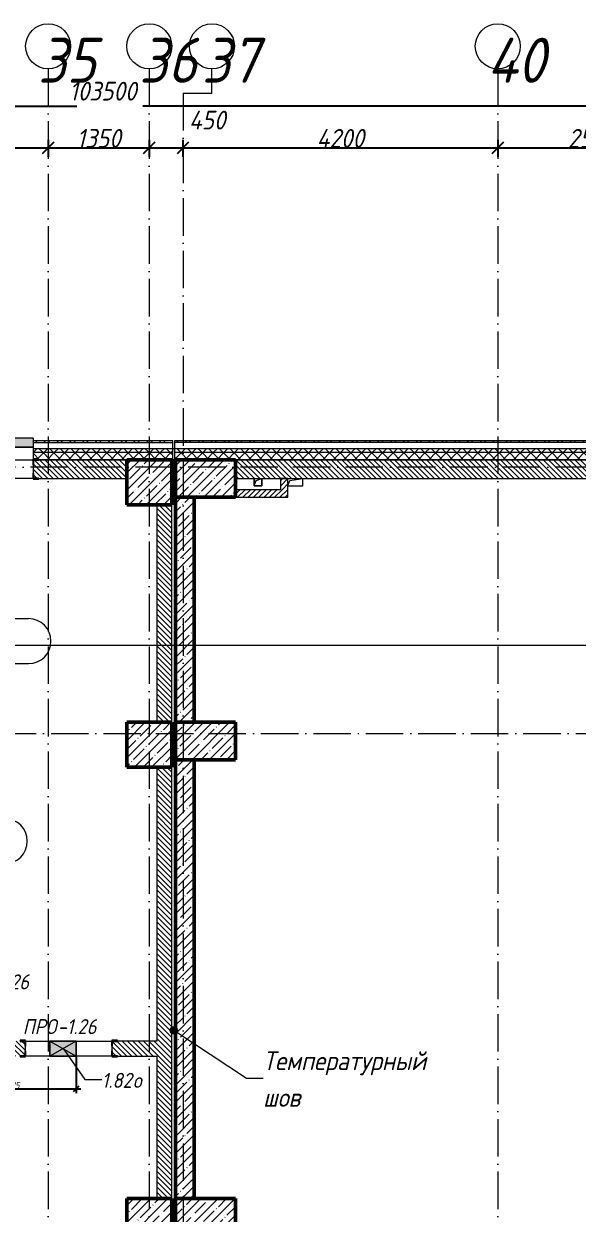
# Model space of a CAD drawing. Header units: millimetres. Extents: x -12989 to 629078, y -109036 to 555275.
# Drawn here: x 561188 to 568573, y 341527 to 357384 of the extents above; entities that cross this region are included whole.
import ezdxf

# ---------------------------------------------------------------- set-up
doc = ezdxf.new("R2010")
doc.units = ezdxf.units.MM
doc.linetypes.add('50_200_ШТРИХ_1Т_ш5_п1_п1_', pattern=[700, 500, -100, 0, -100])
for name, color, linetype, lineweight in [('A-____-____-DIMS', 7, 'Continuous', 9), ('A-DETL-GENF-OTLN', 7, 'Continuous', 9), ('A-FLOR-____-OTLN', 7, 'Continuous', 9), ('A-GENM-____-IDEN', 7, 'Continuous', 9), ('A-GENM-____-MCUT', 7, 'Continuous', 25), ('A-GENM-____-OTLN', 7, 'Continuous', 9), ('A-GENM-____-OTLN-1', 7, 'Continuous', 25), ('A-GLAZ-____-IDEN', 7, 'Continuous', 9), ('A-GLAZ-____-OTLN', 7, 'Continuous', 9), ('A-WALL-____-MCUT', 7, 'Continuous', 13), ('A-WALL-____-MCUT-1', 7, 'Continuous', 9), ('A-WALL-____-MCUT-2', 7, 'Continuous', 50), ('A-WALL-____-OTLN', 7, 'Continuous', 9), ('A-WALL-____-PATT-1', 7, 'Continuous', 9), ('A-WALL-FNSH-MCUT-1', 7, 'Continuous', 9), ('G-____-____-TEXT', 7, 'Continuous', 9), ('I-WALL-____-OTLN', 7, 'Continuous', 9), ('S-COLS-____-MCUT', 7, 'Continuous', 50), ('S-COLS-____-OTLN', 7, 'Continuous', 9), ('S-GRID-____-IDEN', 7, 'Continuous', 9), ('S-GRID-____-OTLN', 7, 'Continuous', 9), ('S-GRID-____-OTLN-1', 7, '50_200_ШТРИХ_1Т_ш5_п1_п1_', 9)]:
    doc.layers.add(name, color=color, linetype=linetype, lineweight=lineweight)
for name, color, linetype, lineweight, true_color in [('A-AREA-IDEN-1', 7, 'Continuous', 9, 0xaaaaaa), ('A-GLAZ-____-OTLN-1', 7, 'Continuous', 9, 0xc0c0c0), ('G-____-____-SYMB-1', 9, 'Continuous', 9, 0x808080)]:
    doc.layers.add(name, color=color, linetype=linetype, lineweight=lineweight, true_color=true_color)
doc.styles.add('ISOCPEUR_I_11', font='isocpeui.ttf', dxfattribs={"width": 0.9, "height": 200})
doc.styles.add('ISOCPEUR_I_7', font='isocpeui.ttf', dxfattribs={"width": 0.9, "height": 90})
doc.styles.add('ISOCPEUR_I_9', font='isocpeui.ttf', dxfattribs={"width": 0.9, "height": 250})
doc.dimstyles.new('ISO-1_8_0_9К_СРЕДНИЙ_Кладочные_2', dxfattribs={"dimscale": 304.8, "dimtxt": 89.638306, "dimasz": 0.246063, "dimexe": 0.19685, "dimexo": 0, "dimgap": 0, "dimtad": 1, "dimdec": 3, "dimrnd": 0.001, "dimdsep": 46, "dimtxsty": 'ISOCPEUR_I_7', "dimblk1": 'OBLIQUE', "dimblk2": 'OBLIQUE', "dimsah": 1, "dimcen": 0.09, "dimdle": 0.19685, "dimazin": 0, "dimtfac": 1, "dimtdec": 4, "dimtix": 1, "dimtmove": 1, "dimatfit": 3, "dimfxl": 1, "dimtvp": 1, "dimtolj": 1, "dimtzin": 0, "dimarcsym": 2})
doc.dimstyles.new('ISO-2_5_0_9К_БОЛЬШОЙ_ОСИ', dxfattribs={"dimscale": 304.8, "dimtxt": 248.995294, "dimasz": 0.492126, "dimexe": 0.393701, "dimexo": 0, "dimgap": 0, "dimtad": 1, "dimdec": 0, "dimzin": 0, "dimdsep": 46, "dimtxsty": 'ISOCPEUR_I_9', "dimblk1": 'OBLIQUE', "dimblk2": 'OBLIQUE', "dimsah": 1, "dimcen": 0.09, "dimdle": 0.393701, "dimazin": 0, "dimtfac": 1, "dimtdec": 4, "dimtix": 1, "dimtmove": 0, "dimatfit": 3, "dimfxl": 1, "dimtvp": 1, "dimtolj": 1, "dimtzin": 0, "dimarcsym": 2})
doc.dimstyles.new('ISO-2_5_0_9К_БОЛЬШОЙ_ОСИ_1', dxfattribs={"dimscale": 304.8, "dimtxt": 248.995294, "dimasz": 0.492126, "dimexe": 0.393701, "dimexo": 0, "dimgap": 0, "dimtad": 1, "dimdec": 0, "dimzin": 0, "dimdsep": 46, "dimtxsty": 'ISOCPEUR_I_9', "dimblk1": 'OBLIQUE', "dimblk2": 'OBLIQUE', "dimsah": 1, "dimcen": 0.09, "dimdle": 0.393701, "dimazin": 0, "dimtfac": 1, "dimtdec": 4, "dimtix": 1, "dimtmove": 1, "dimatfit": 3, "dimfxl": 1, "dimtvp": 1, "dimtolj": 1, "dimtzin": 0, "dimarcsym": 2})
doc.dimstyles.new('ISO-2_5_0_9К_БОЛЬШОЙ_ОСИ_2', dxfattribs={"dimscale": 304.8, "dimtxt": 248.995294, "dimasz": 0.492126, "dimexe": 0.393701, "dimexo": 0, "dimgap": 0, "dimtad": 1, "dimdec": 0, "dimzin": 0, "dimdsep": 46, "dimtxsty": 'ISOCPEUR_I_9', "dimblk1": 'OBLIQUE', "dimblk2": 'OBLIQUE', "dimsah": 1, "dimcen": 0.09, "dimdle": 0.393701, "dimazin": 0, "dimtfac": 1, "dimtdec": 4, "dimtix": 1, "dimtmove": 2, "dimatfit": 3, "dimfxl": 1, "dimtvp": 1, "dimtolj": 1, "dimtzin": 0, "dimarcsym": 2})
pattern_1 = [(135, (513013.31, 265891.49), (-35.35534, -35.35534), [])]
pattern_2 = [(45, (513013.31, 265891.49), (-35.35534, 35.35534), [])]
pattern_3 = [(45, (513013.31, 265891.49), (-114.04925, 114.04925), []), (45, (513127.36, 265891.49), (-114.04925, 114.04925), [201.612, -40.322, 3.353, -36.97])]
pattern_4 = [(45, (513013.31, 265891.49), (-85.53659, 85.53659), []), (45, (513070.34, 265891.49), (-85.53659, 85.53659), [])]
pattern_5 = [(45, (513013.31, 265891.49), (-70.71068, 70.71068), []), (135, (513013.31, 265891.49), (-70.71068, -70.71068), [])]

# ---------------------------------------------------------------- blocks, each defined once
blk = doc.blocks.new('BSC_Колонна _Прямоугольная - 500х800-V15-АР1_План отверстий 1 этажа в осях 1-64_Ю-ЯЯ')
at = {"layer": 'S-COLS-____-OTLN'}
h = blk.add_hatch(dxfattribs=at)
h.set_pattern_fill('FP_19', color=256, style=0, pattern_type=2)
h.set_pattern_definition([(315, (-85431.04, 50600), (114.04925, 114.04925), []), (315, (-85431.04, 50485.95), (114.04925, 114.04925), [201.613, -40.323, 3.353, -36.97])])
h.paths.add_polyline_path([(-250, 400), (-250, -400), (250, -400), (250, 400)], flags=0)
at = {"layer": 'S-COLS-____-MCUT'}
for p, q in [((250, 400), (-250, 400)), ((-250, 400), (-250, -400)), ((250, -400), (250, 400)), ((-250, -400), (250, -400))]:
    blk.add_line(p, q, dxfattribs=at)
blk = doc.blocks.new('BSC_Колонна _Прямоугольная - 600х600-V92-АР1_План отверстий 1 этажа в осях 1-64_Ю-ЯЯ')
at = {"layer": 'S-COLS-____-OTLN'}
h = blk.add_hatch(dxfattribs=at)
h.set_pattern_fill('FP_102', color=256, style=0, pattern_type=2)
h.set_pattern_definition([(45, (-49850, -85381.04), (-114.04925, 114.04925), []), (45, (-49735.95, -85381.04), (-114.04925, 114.04925), [201.613, -40.323, 3.353, -36.97])])
h.paths.add_polyline_path([(-300, -300), (300, -300), (300, 300), (-300, 300)], flags=0)
at = {"layer": 'S-COLS-____-MCUT'}
for p, q in [((300, 300), (-300, 300)), ((-300, 300), (-300, -300)), ((300, -300), (300, 300)), ((-300, -300), (300, -300))]:
    blk.add_line(p, q, dxfattribs=at)
blk = doc.blocks.new('BSC_Колонна _Прямоугольная - 500х800-V93-АР1_План отверстий 1 этажа в осях 1-64_Ю-ЯЯ')
at = {"layer": 'S-COLS-____-OTLN'}
h = blk.add_hatch(dxfattribs=at)
h.set_pattern_fill('FP_103', color=256, style=0, pattern_type=2)
h.set_pattern_definition([(315, (-81931.04, 50600), (114.04925, 114.04925), []), (315, (-81931.04, 50485.95), (114.04925, 114.04925), [201.613, -40.323, 3.353, -36.97])])
h.paths.add_polyline_path([(-250, -400), (250, -400), (250, 400), (-250, 400)], flags=0)
at = {"layer": 'S-COLS-____-MCUT'}
for p, q in [((250, 400), (-250, 400)), ((-250, 400), (-250, -400)), ((250, -400), (250, 400)), ((-250, -400), (250, -400))]:
    blk.add_line(p, q, dxfattribs=at)
blk = doc.blocks.new('BSC_Колонна _Прямоугольная - 500х800-V94-АР1_План отверстий 1 этажа в осях 1-64_Ю-ЯЯ')
at = {"layer": 'S-COLS-____-OTLN'}
h = blk.add_hatch(dxfattribs=at)
h.set_pattern_fill('FP_104', color=256, style=0, pattern_type=2)
h.set_pattern_definition([(315, (-75581.04, 50600), (114.04925, 114.04925), []), (315, (-75581.04, 50485.95), (114.04925, 114.04925), [201.613, -40.323, 3.353, -36.97])])
h.paths.add_polyline_path([(-250, -400), (250, -400), (250, 400), (-250, 400)], flags=0)
at = {"layer": 'S-COLS-____-MCUT'}
for p, q in [((250, 400), (-250, 400)), ((-250, 400), (-250, -400)), ((250, -400), (250, 400)), ((-250, -400), (250, -400))]:
    blk.add_line(p, q, dxfattribs=at)
blk = doc.blocks.new('BSC_Колонна _Прямоугольная - 600х600-V104-АР1_План отверстий 1 этажа в осях 1-64_Ю-ЯЯ')
at = {"layer": 'S-COLS-____-OTLN'}
h = blk.add_hatch(dxfattribs=at)
h.set_pattern_fill('FP_115', color=256, style=0, pattern_type=2)
h.set_pattern_definition([(45, (-49850, -81881.04), (-114.04925, 114.04925), []), (45, (-49735.95, -81881.04), (-114.04925, 114.04925), [201.613, -40.323, 3.353, -36.97])])
h.paths.add_polyline_path([(-300, -300), (300, -300), (300, 300), (-300, 300)], flags=0)
at = {"layer": 'S-COLS-____-MCUT'}
for p, q in [((300, 300), (-300, 300)), ((-300, 300), (-300, -300)), ((300, -300), (300, 300)), ((-300, -300), (300, -300))]:
    blk.add_line(p, q, dxfattribs=at)
blk = doc.blocks.new('BSC_Колонна _Прямоугольная - 600х600-V105-АР1_План отверстий 1 этажа в осях 1-64_Ю-ЯЯ')
at = {"layer": 'S-COLS-____-OTLN'}
h = blk.add_hatch(dxfattribs=at)
h.set_pattern_fill('FP_116', color=256, style=0, pattern_type=2)
h.set_pattern_definition([(45, (-49850, -75531.04), (-114.04925, 114.04925), []), (45, (-49735.95, -75531.04), (-114.04925, 114.04925), [201.613, -40.323, 3.353, -36.97])])
h.paths.add_polyline_path([(-300, -300), (300, -300), (300, 300), (-300, 300)], flags=0)
at = {"layer": 'S-COLS-____-MCUT'}
for p, q in [((300, 300), (-300, 300)), ((-300, 300), (-300, -300)), ((300, -300), (300, 300)), ((-300, -300), (300, -300))]:
    blk.add_line(p, q, dxfattribs=at)
blk = doc.blocks.new('Фахверк_СКБ_Уголок - 250_3520-27500975-АР1_План отверстий 1 этажа в осях 1-64_Ю-ЯЯ')
at = {"layer": 'A-GENM-____-MCUT'}
for p, q in [((200, 181), (125, 181)), ((125, 181), (125, 106)), ((131, 106), (131, 175)), ((131, 175), (200, 175)), ((200, 175), (200, 181)), ((125, 106), (131, 106)), ((131, -6), (125, -6)), ((125, -6), (125, -81)), ((125, -81), (200, -81)), ((131, -75), (131, -6)), ((200, -75), (131, -75)), ((200, -81), (200, -75))]:
    blk.add_line(p, q, dxfattribs=at)
blk = doc.blocks.new('154_Стойка_СКБ_Уголок - СМ-2230_200-28216496-АР1_План отверстий 1 этажа в осях 1-64_Ю-ЯЯ')
at = {"layer": 'A-GENM-____-MCUT'}
for p, q in [((125, 156), (125, 81)), ((200, 156), (125, 156)), ((125, 81), (131, 81)), ((131, 19), (125, 19)), ((125, 19), (125, -56)), ((131, 81), (131, 150)), ((131, 150), (200, 150)), ((131, -50), (131, 19)), ((200, 150), (200, 156)), ((125, -56), (200, -56)), ((200, -50), (131, -50)), ((200, -56), (200, -50))]:
    blk.add_line(p, q, dxfattribs=at)
blk = doc.blocks.new('AR_Отверстие прямоугольное _в плите_ - AR_Отверстие прямоугольное _в плите_-30459868-АР1_План отверстий 1 этажа в осях 1-64_Ю-ЯЯ')
at = {"layer": 'A-GENM-____-OTLN'}
for p, q in [((-50, 50), (-50, -50)), ((-50, -50), (-25, 25)), ((-25, 25), (50, 50)), ((50, -50), (50, 50)), ((-50, -50), (50, -50))]:
    blk.add_line(p, q, dxfattribs=at)
blk = doc.blocks.new('AR_Отверстие прямоугольное _в плите_ - AR_Отверстие прямоугольное _в плите_-V203-АР1_План отверстий 1 этажа в осях 1-64_Ю-ЯЯ')
at = {"layer": 'A-GENM-____-OTLN'}
for p, q in [((-100, -50), (-75, 25)), ((-75, 25), (100, 50)), ((100, -50), (100, 50)), ((-100, -50), (100, -50))]:
    blk.add_line(p, q, dxfattribs=at)
blk = doc.blocks.new('Отлив_СКБ - Отлив витража_120_НВФ-31885689-АР1_План отверстий 1 этажа в осях 1-64_Ю-ЯЯ')
at = {"layer": 'A-GLAZ-____-OTLN-1'}
for points in [[(1800, 2), (1800, 120), (0, 120), (0, 2), (750, 2)], [(1800, 0), (1800, 2), (0, 2), (0, 0), (750, 0)]]:
    blk.add_hatch(color=256, dxfattribs=at).paths.add_polyline_path(points, flags=0)
at = {"layer": 'A-GLAZ-____-OTLN'}
for p, q in [((0, 83), (0, 120)), ((1800, 120), (0, 120)), ((0, 2), (1800, 2)), ((1800, 120), (1800, 83)), ((1800, 0), (0, 0))]:
    blk.add_line(p, q, dxfattribs=at)
blk = doc.blocks.new('AR_Отверстие прямоугольное _в стене_ - AR_Отверстие прямоугольное _в стене__ОВ-36706253-АР1_План отверстий 1 этажа в осях 1-64_Ю-ЯЯ')
at = {"layer": 'A-GLAZ-____-OTLN'}
blk.add_hatch(color=256, dxfattribs=at).paths.add_polyline_path([(175, -100), (175, 100), (-175, 100), (-175, -100)], flags=0)
at = {"layer": 'A-DETL-GENF-OTLN'}
for p, q in [((-175, -100), (-175, 100)), ((-175, 100), (175, 100)), ((175, 100), (-175, -100)), ((-175, 100), (175, -100)), ((175, 100), (-175, 100)), ((-175, 100), (-175, -100)), ((175, 100), (175, -100)), ((175, -100), (175, 100)), ((175, -100), (-175, -100)), ((-175, -100), (175, -100))]:
    blk.add_line(p, q, dxfattribs=at)
blk = doc.blocks.new('Ось сетки - Круг_Ø6_00__ISO-2_5_0_9K_-25732049-АР1_План отверстий 1 этажа в осях 1-64_Ю-ЯЯ')
at = {"layer": 'S-GRID-____-IDEN'}
blk.add_circle((0, 0), 3, dxfattribs=at)
blk = doc.blocks.new('_Oblique')
at = {"color": 0, "linetype": 'ByBlock', "lineweight": -2}
blk.add_line((-0.5, -0.5), (0.5, 0.5), dxfattribs=at)
blk = doc.blocks.new('*D5519')
at = {"layer": 'A-____-____-DIMS', "color": 0, "lineweight": -2, "transparency": 16777216}
for p, q in [((559093, 355732), (561633, 355732)), ((559213, 355838), (559213, 355612)), ((561513, 355838), (561513, 355612))]:
    blk.add_line(p, q, dxfattribs=at)
at = {"layer": 'Defpoints', "color": 0, "transparency": 16777216}
for p in [(559213, 355838), (561513, 355838), (561513, 355732)]:
    blk.add_point(p, dxfattribs=at)
at = {"layer": 'A-____-____-DIMS', "color": 0, "lineweight": -2, "transparency": 16777216, "xscale": 150, "yscale": 150, "zscale": 150, "rotation": 180}
blk.add_blockref('_Oblique', (559213, 355732), dxfattribs=at)
at = {"layer": 'A-____-____-DIMS', "color": 0, "lineweight": -2, "transparency": 16777216, "xscale": 150, "yscale": 150, "zscale": 150}
blk.add_blockref('_Oblique', (561513, 355732), dxfattribs=at)
at = {"layer": 'A-____-____-DIMS', "color": 0, "transparency": 16777216, "insert": (560363, 355857), "char_height": 250, "width": 758.48, "attachment_point": 5, "style": 'ISOCPEUR_I_9'}
blk.add_mtext('\\A1;2300', dxfattribs=at)
blk = doc.blocks.new('*D5520')
at = {"layer": 'A-____-____-DIMS', "color": 0, "lineweight": -2, "transparency": 16777216}
for p, q in [((561393, 355732), (562983, 355732)), ((561513, 355838), (561513, 355612)), ((562863, 355838), (562863, 355612))]:
    blk.add_line(p, q, dxfattribs=at)
at = {"layer": 'Defpoints', "color": 0, "transparency": 16777216}
for p in [(561513, 355838), (562863, 355838), (562863, 355732)]:
    blk.add_point(p, dxfattribs=at)
at = {"layer": 'A-____-____-DIMS', "color": 0, "lineweight": -2, "transparency": 16777216, "xscale": 150, "yscale": 150, "zscale": 150, "rotation": 180}
blk.add_blockref('_Oblique', (561513, 355732), dxfattribs=at)
at = {"layer": 'A-____-____-DIMS', "color": 0, "lineweight": -2, "transparency": 16777216, "xscale": 150, "yscale": 150, "zscale": 150}
blk.add_blockref('_Oblique', (562863, 355732), dxfattribs=at)
at = {"layer": 'A-____-____-DIMS', "color": 0, "transparency": 16777216, "insert": (562188, 355857), "char_height": 250, "width": 701.02, "attachment_point": 5, "style": 'ISOCPEUR_I_9'}
blk.add_mtext('\\A1;1350', dxfattribs=at)
blk = doc.blocks.new('*D5521')
at = {"layer": 'A-____-____-DIMS', "color": 0, "lineweight": -2, "transparency": 16777216}
for p, q in [((562743, 355732), (563433, 355732)), ((562863, 355838), (562863, 355612)), ((563313, 355838), (563313, 355612))]:
    blk.add_line(p, q, dxfattribs=at)
at = {"layer": 'Defpoints', "color": 0, "transparency": 16777216}
for p in [(562863, 355838), (563313, 355838), (563313, 355732)]:
    blk.add_point(p, dxfattribs=at)
at = {"layer": 'A-____-____-DIMS', "color": 0, "lineweight": -2, "transparency": 16777216, "xscale": 150, "yscale": 150, "zscale": 150, "rotation": 180}
blk.add_blockref('_Oblique', (562863, 355732), dxfattribs=at)
at = {"layer": 'A-____-____-DIMS', "color": 0, "lineweight": -2, "transparency": 16777216, "xscale": 150, "yscale": 150, "zscale": 150}
blk.add_blockref('_Oblique', (563313, 355732), dxfattribs=at)
at = {"layer": 'A-____-____-DIMS', "color": 0, "transparency": 16777216, "insert": (563393, 356225), "char_height": 250, "width": 591.84, "attachment_point": 1, "line_spacing_factor": 1.149209, "style": 'ISOCPEUR_I_9'}
blk.add_mtext('\\A1;450', dxfattribs=at)
blk = doc.blocks.new('*D5522')
at = {"layer": 'A-____-____-DIMS', "color": 0, "lineweight": -2, "transparency": 16777216}
for p, q in [((563193, 355732), (567633, 355732)), ((563313, 355838), (563313, 355612)), ((567513, 355838), (567513, 355612))]:
    blk.add_line(p, q, dxfattribs=at)
at = {"layer": 'Defpoints', "color": 0, "transparency": 16777216}
for p in [(563313, 355838), (567513, 355838), (567513, 355732)]:
    blk.add_point(p, dxfattribs=at)
at = {"layer": 'A-____-____-DIMS', "color": 0, "lineweight": -2, "transparency": 16777216, "xscale": 150, "yscale": 150, "zscale": 150, "rotation": 180}
blk.add_blockref('_Oblique', (563313, 355732), dxfattribs=at)
at = {"layer": 'A-____-____-DIMS', "color": 0, "lineweight": -2, "transparency": 16777216, "xscale": 150, "yscale": 150, "zscale": 150}
blk.add_blockref('_Oblique', (567513, 355732), dxfattribs=at)
at = {"layer": 'A-____-____-DIMS', "color": 0, "transparency": 16777216, "insert": (565413, 355857), "char_height": 250, "width": 781.46, "attachment_point": 5, "style": 'ISOCPEUR_I_9'}
blk.add_mtext('\\A1;4200', dxfattribs=at)
blk = doc.blocks.new('*D5523')
at = {"layer": 'A-____-____-DIMS', "color": 0, "lineweight": -2, "transparency": 16777216}
for p, q in [((567393, 355732), (570133, 355732)), ((567513, 355838), (567513, 355612)), ((570013, 355838), (570013, 355612))]:
    blk.add_line(p, q, dxfattribs=at)
at = {"layer": 'Defpoints', "color": 0, "transparency": 16777216}
for p in [(567513, 355838), (570013, 355838), (570013, 355732)]:
    blk.add_point(p, dxfattribs=at)
at = {"layer": 'A-____-____-DIMS', "color": 0, "lineweight": -2, "transparency": 16777216, "xscale": 150, "yscale": 150, "zscale": 150, "rotation": 180}
blk.add_blockref('_Oblique', (567513, 355732), dxfattribs=at)
at = {"layer": 'A-____-____-DIMS', "color": 0, "lineweight": -2, "transparency": 16777216, "xscale": 150, "yscale": 150, "zscale": 150}
blk.add_blockref('_Oblique', (570013, 355732), dxfattribs=at)
at = {"layer": 'A-____-____-DIMS', "color": 0, "transparency": 16777216, "insert": (568763, 355857), "char_height": 250, "width": 758.48, "attachment_point": 5, "style": 'ISOCPEUR_I_9'}
blk.add_mtext('\\A1;2500', dxfattribs=at)
blk = doc.blocks.new('*D5538')
at = {"layer": 'A-____-____-DIMS', "color": 0, "lineweight": -2, "transparency": 16777216}
for p, q in [((510663, 356390), (510663, 356164)), ((614163, 356390), (614163, 356164)), ((510543, 356284), (561897, 356284)), ((614283, 356284), (562776, 356284))]:
    blk.add_line(p, q, dxfattribs=at)
at = {"layer": 'Defpoints', "color": 0, "transparency": 16777216}
for p in [(510663, 356390), (614163, 356390), (614163, 356284)]:
    blk.add_point(p, dxfattribs=at)
at = {"layer": 'A-____-____-DIMS', "color": 0, "lineweight": -2, "transparency": 16777216, "xscale": 150, "yscale": 150, "zscale": 150, "rotation": 180}
blk.add_blockref('_Oblique', (510663, 356284), dxfattribs=at)
at = {"layer": 'A-____-____-DIMS', "color": 0, "lineweight": -2, "transparency": 16777216, "xscale": 150, "yscale": 150, "zscale": 150}
blk.add_blockref('_Oblique', (614163, 356284), dxfattribs=at)
at = {"layer": 'A-____-____-DIMS', "color": 0, "transparency": 16777216, "insert": (561796, 356611), "char_height": 250, "width": 1080.26, "attachment_point": 1, "line_spacing_factor": 1.149209, "style": 'ISOCPEUR_I_9'}
blk.add_mtext('\\A1;103500', dxfattribs=at)
blk = doc.blocks.new('*D5664')
at = {"layer": 'A-____-____-DIMS', "color": 0, "lineweight": -2, "transparency": 16777216}
for p, q in [((560163, 343617), (560163, 343127)), ((561888, 343617), (561888, 343127)), ((560103, 343187), (561948, 343187))]:
    blk.add_line(p, q, dxfattribs=at)
at = {"layer": 'Defpoints', "color": 0, "transparency": 16777216}
for p in [(560163, 343617), (561888, 343617), (561888, 343187)]:
    blk.add_point(p, dxfattribs=at)
at = {"layer": 'A-____-____-DIMS', "color": 0, "lineweight": -2, "transparency": 16777216, "xscale": 75, "yscale": 75, "zscale": 75, "rotation": 180}
blk.add_blockref('_Oblique', (560163, 343187), dxfattribs=at)
at = {"layer": 'A-____-____-DIMS', "color": 0, "lineweight": -2, "transparency": 16777216, "xscale": 75, "yscale": 75, "zscale": 75}
blk.add_blockref('_Oblique', (561888, 343187), dxfattribs=at)
at = {"layer": 'A-____-____-DIMS', "color": 0, "transparency": 16777216, "insert": (561026, 343233), "char_height": 90, "width": 504.73, "attachment_point": 5, "style": 'ISOCPEUR_I_7'}
blk.add_mtext('\\A1;1725', dxfattribs=at)
blk = doc.blocks.new('AAR_СКБ_Марка_помещения_1_5 ммп - Номер _ Площадь-27962135-АИ_План этажа_Стены_1')
at = {"layer": 'A-AREA-IDEN-1'}
for p, q in [((-2.987, 3), (3.013, 3)), ((-2.987, 0), (3.013, 0))]:
    blk.add_line(p, q, dxfattribs=at)
for centre, start, end in [((-2.987, 1.5), 90, 270), ((3.013, 1.5), 270, 90)]:
    blk.add_arc(centre, 1.5, start, end, dxfattribs=at)

msp = doc.modelspace()

# ---------------------------------------------------------------- hatches: boundary and pattern name
at = {"layer": 'A-WALL-____-PATT-1'}
h = msp.add_hatch(dxfattribs=at)
h.set_pattern_fill('FP_3', color=256, style=0, pattern_type=2)
h.set_pattern_definition(pattern_4)
h.paths.add_polyline_path([(563178.3109, 351802.5335), (563178.3109, 351822.5335), (561313.3109, 351822.5335), (561313.3109, 351802.5335), (562487.9209, 351802.5335)], flags=0)
h.paths.add_polyline_path([(559513.3109, 351802.5335), (559513.3109, 351822.5335), (557813.3109, 351822.5335), (557813.3109, 351802.5335), (558952.9195, 351802.5335)], flags=0)
h.paths.add_polyline_path([(556013.3109, 351802.5335), (556013.3109, 351822.5335), (554313.3109, 351822.5335), (554313.3109, 351802.5335), (555417.9182, 351802.5335)], flags=0)
h.paths.add_polyline_path([(552513.3109, 351802.5335), (552513.3109, 351822.5335), (550813.3109, 351822.5335), (550813.3109, 351802.5335), (551882.9168, 351802.5335)], flags=0)
h.paths.add_polyline_path([(547388.3109, 351802.5335), (549013.3109, 351802.5335), (549013.3109, 351822.5335), (547388.3109, 351822.5335)], flags=0)
h.paths.add_polyline_path([(545416.3109, 351802.5335), (545513.3109, 351802.5335), (545513.3109, 351822.5335), (544613.3109, 351822.5335), (544613.3109, 351802.5335), (544812.9142, 351802.5335)], flags=0)
h.paths.add_polyline_path([(539863.3109, 351802.5335), (539863.3109, 351822.5335), (538793.3109, 351822.5335), (538793.3109, 351802.5335)], flags=0)
h.paths.add_polyline_path([(542813.3109, 351802.5335), (542813.3109, 351822.5335), (541663.3109, 351822.5335), (541663.3109, 351802.5335)], flags=0)
h.paths.add_polyline_path([(536883.3109, 351802.5335), (536993.3109, 351802.5335), (536993.3109, 351822.5335), (536883.3109, 351822.5335)], flags=0)
h = msp.add_hatch(dxfattribs=at)
h.set_pattern_fill('FP_1', color=256, style=0, pattern_type=2)
h.set_pattern_definition(pattern_5)
h.paths.add_polyline_path([(562487.9209, 351672.5335), (563178.3109, 351672.5335), (563178.3109, 351722.5335), (561313.3109, 351722.5335), (561313.3109, 351672.5335)], flags=0)
h.paths.add_polyline_path([(557813.3109, 351672.5335), (559513.3109, 351672.5335), (559513.3109, 351722.5335), (557813.3109, 351722.5335)], flags=0)
h.paths.add_polyline_path([(554534.1678, 351672.5335), (556013.3109, 351672.5335), (556013.3109, 351722.5335), (554313.3109, 351722.5335), (554313.3109, 351672.5335)], flags=0)
h.paths.add_polyline_path([(549013.3109, 351672.5335), (549013.3109, 351722.5335), (547388.3109, 351722.5335), (547388.3109, 351672.5335), (548347.9155, 351672.5335)], flags=0)
h.paths.add_polyline_path([(550999.1665, 351672.5335), (552513.3109, 351672.5335), (552513.3109, 351722.5335), (550813.3109, 351722.5335), (550813.3109, 351672.5335)], flags=0)
h.paths.add_polyline_path([(545416.3109, 351672.5335), (545513.3109, 351672.5335), (545513.3109, 351722.5335), (545416.3109, 351722.5335)], flags=0)
h = msp.add_hatch(dxfattribs=at)
h.set_pattern_fill('FP_3', color=256, style=0, pattern_type=2)
h.set_pattern_definition(pattern_4)
h.paths.add_polyline_path([(587728.3109, 351802.5335), (587728.3109, 351822.5335), (563198.3109, 351822.5335), (563198.3109, 351802.5335), (587232.9302, 351802.5335)], flags=0)
h = msp.add_hatch(dxfattribs=at)
h.set_pattern_fill('FP_1', color=256, style=0, pattern_type=2)
h.set_pattern_definition(pattern_5)
h.paths.add_polyline_path([(587728.3109, 351672.5335), (587728.3109, 351722.5335), (563198.3109, 351722.5335), (563198.3109, 351672.5335), (587232.9302, 351672.5335)], flags=0)
h = msp.add_hatch(dxfattribs=at)
h.set_pattern_fill('FP_1', color=256, style=0, pattern_type=2)
h.set_pattern_definition(pattern_5)
h.paths.add_polyline_path([(563163.3109, 351572.5335), (563178.3109, 351572.5335), (563178.3109, 351672.5335), (561313.3109, 351672.5335), (561313.3109, 351578.5335), (561388.3109, 351578.5335), (561388.3109, 351572.5335), (562563.3109, 351572.5335)], flags=0)
h.paths.add_polyline_path([(559513.3109, 351572.5335), (559513.3109, 351672.5335), (557813.3109, 351672.5335), (557813.3109, 351578.5335), (557888.3109, 351578.5335), (557888.3109, 351572.5335), (558952.9195, 351572.5335)], flags=0)
h.paths.add_polyline_path([(555938.3109, 351572.5335), (555938.3109, 351578.5335), (556013.3109, 351578.5335), (556013.3109, 351672.5335), (554313.3109, 351672.5335), (554313.3109, 351578.5335), (554388.3109, 351578.5335), (554388.3109, 351572.5335), (555863.3109, 351572.5335)], flags=0)
h.paths.add_polyline_path([(551882.9168, 351572.5335), (552438.3109, 351572.5335), (552438.3109, 351578.5335), (552513.3109, 351578.5335), (552513.3109, 351672.5335), (550813.3109, 351672.5335), (550813.3109, 351578.5335), (550888.3109, 351578.5335), (550888.3109, 351572.5335), (551663.3109, 351572.5335)], flags=0)
h.paths.add_polyline_path([(548938.3109, 351572.5335), (548938.3109, 351578.5335), (549013.3109, 351578.5335), (549013.3109, 351672.5335), (547388.3109, 351672.5335), (547388.3109, 351572.5335), (548347.9155, 351572.5335)], flags=0)
h.paths.add_polyline_path([(545513.3109, 351572.5335), (545513.3109, 351672.5335), (545416.3109, 351672.5335), (545416.3109, 351572.5335)], flags=0)
h = msp.add_hatch(dxfattribs=at)
h.set_pattern_fill('FP_6', color=256, style=0, pattern_type=2)
h.set_pattern_definition(pattern_1)
h.paths.add_polyline_path([(562563.3109, 351322.5335), (562563.3109, 351572.5335), (561319.3109, 351572.5335), (561319.3109, 351503.5335), (561313.3109, 351503.5335), (561313.3109, 351391.5335), (561319.3109, 351391.5335), (561319.3109, 351322.5335), (562487.9209, 351322.5335)], flags=0)
h = msp.add_hatch(dxfattribs=at)
h.set_pattern_fill('FP_1', color=256, style=0, pattern_type=2)
h.set_pattern_definition(pattern_5)
h.paths.add_polyline_path([(587713.3109, 351572.5335), (587728.3109, 351572.5335), (587728.3109, 351672.5335), (563198.3109, 351672.5335), (563198.3109, 351572.5335), (587232.9302, 351572.5335)], flags=0)
h = msp.add_hatch(dxfattribs=at)
h.set_pattern_fill('FP_6', color=256, style=0, pattern_type=2)
h.set_pattern_definition(pattern_1)
h.paths.add_polyline_path([(569763.3109, 351322.5335), (569763.3109, 351572.5335), (564013.3109, 351572.5335), (564013.3109, 351322.5335), (569557.9235, 351322.5335)], flags=0)
h = msp.add_hatch(dxfattribs=at)
h.set_pattern_fill('FP_5', color=256, style=0, pattern_type=2)
h.set_pattern_definition(pattern_2)
h.paths.add_polyline_path([(564713.3109, 351172.5335), (564713.3109, 351322.5335), (564613.3109, 351322.5335), (564613.3109, 351172.5335)], flags=0)
h = msp.add_hatch(dxfattribs=at)
h.set_pattern_fill('FP_5', color=256, style=0, pattern_type=2)
h.set_pattern_definition(pattern_2)
h.paths.add_polyline_path([(564255.4215, 351072.5335), (564713.3109, 351072.5335), (564713.3109, 351172.5335), (564013.3109, 351172.5335), (564013.3109, 351072.5335)], flags=0)
h = msp.add_hatch(dxfattribs=at)
h.set_pattern_fill('FP_6', color=256, style=0, pattern_type=2)
h.set_pattern_definition(pattern_1)
h.paths.add_polyline_path([(563163.3109, 348072.5335), (563163.3109, 350972.5335), (562963.3109, 350972.5335), (562963.3109, 348072.5335)], flags=0)
h = msp.add_hatch(dxfattribs=at)
h.set_pattern_fill('FP_13', color=256, style=0, pattern_type=2)
h.set_pattern_definition(pattern_3)
h.paths.add_polyline_path([(563463.3109, 348072.5335), (563463.3109, 351072.5335), (563213.3109, 351072.5335), (563213.3109, 348072.5335)], flags=0)
h = msp.add_hatch(dxfattribs=at)
h.set_pattern_fill('FP_6', color=256, style=0, pattern_type=2)
h.set_pattern_definition(pattern_1)
h.paths.add_polyline_path([(563163.2778, 341722.5335), (563163.3109, 341722.5335), (563163.3109, 347472.5335), (562963.3109, 347472.5335), (562963.3109, 341722.5335), (563163.2743, 341722.5335)], flags=0)
h = msp.add_hatch(dxfattribs=at)
h.set_pattern_fill('FP_13', color=256, style=0, pattern_type=2)
h.set_pattern_definition(pattern_3)
h.paths.add_polyline_path([(563463.3109, 341722.5335), (563463.3109, 347572.5335), (563213.3109, 347572.5335), (563213.3109, 341722.5335)], flags=0)
h = msp.add_hatch(dxfattribs=at)
h.set_pattern_fill('FP_6', color=256, style=0, pattern_type=2)
h.set_pattern_definition(pattern_1)
h.paths.add_polyline_path([(562369.3109, 343622.5335), (562963.3109, 343622.5335), (562963.3109, 343822.5335), (562369.3109, 343822.5335), (562369.3109, 343753.5335), (562363.3109, 343753.5335), (562363.3109, 343691.5335), (562369.3109, 343691.5335), (562369.3109, 343624.5335)], flags=0)
h.paths.add_polyline_path([(559513.3109, 343622.5335), (559813.3109, 343622.5335), (559813.3109, 343822.5335), (559513.3109, 343822.5335)], flags=0)
h.paths.add_polyline_path([(561138.3109, 343622.5335), (561207.3109, 343622.5335), (561207.3109, 343691.5335), (561213.3109, 343691.5335), (561213.3109, 343753.5335), (561207.3109, 343753.5335), (561207.3109, 343822.5335), (560163.3109, 343822.5335), (560163.3109, 343622.5335)], flags=0)
at = {"layer": 'G-____-____-TEXT'}
h = msp.add_hatch(color=256, dxfattribs=at)
edge = h.paths.add_edge_path(flags=0)
edge.add_arc((563190.2376, 343965.7563), 50, 0, 360)

# ---------------------------------------------------------------- linework, layer by layer
at = {"layer": 'A-FLOR-____-OTLN'}
for p, q in [((564263.3109, 351222.5335), (564263.3109, 351322.5335)), ((564363.3109, 351322.5335), (564363.3109, 351222.5335)), ((564363.3109, 351222.5335), (564263.3109, 351222.5335))]:
    msp.add_line(p, q, dxfattribs=at)
at = {"layer": 'A-GLAZ-____-IDEN'}
for p, q in [((561713.3109, 343722.5335), (562004.2531, 343310.223)), ((562004.2531, 343310.223), (562228.4629, 343310.223))]:
    msp.add_line(p, q, dxfattribs=at)
at = {"layer": 'A-WALL-____-MCUT'}
for p, q in [((561313.3109, 351802.5335), (563178.3109, 351802.5335)), ((561313.3109, 351802.5335), (561313.3109, 351578.5335)), ((563178.3109, 351572.5335), (563178.3109, 351802.5335)), ((563198.3109, 351802.5335), (563198.3109, 351572.5335)), ((587728.3109, 351802.5335), (563198.3109, 351802.5335)), ((563163.3109, 351572.5335), (563178.3109, 351572.5335)), ((563198.3109, 351572.5335), (563213.3109, 351572.5335)), ((569763.3109, 351572.5335), (564013.3109, 351572.5335)), ((564013.3109, 351572.5335), (569763.3109, 351572.5335)), ((561313.3109, 351503.5335), (561313.3109, 351391.5335)), ((561388.3109, 351322.5335), (562563.3109, 351322.5335)), ((564013.3109, 351322.5335), (569763.3109, 351322.5335)), ((562963.3109, 350972.5335), (562963.3109, 348072.5335)), ((563163.3109, 348072.5335), (563163.3109, 350972.5335)), ((562963.3109, 347472.5335), (562963.3109, 343822.5335)), ((563163.3109, 341722.5335), (563163.3109, 347472.5335)), ((562963.3109, 343822.5335), (562438.3109, 343822.5335)), ((561213.3109, 343691.5335), (561213.3109, 343753.5335)), ((562363.3109, 343753.5335), (562363.3109, 343691.5335)), ((562438.3109, 343622.5335), (562963.3109, 343622.5335)), ((562963.3109, 343622.5335), (562963.3109, 341722.5335))]:
    msp.add_line(p, q, dxfattribs=at)
at = {"layer": 'A-WALL-____-MCUT-1'}
for p, q in [((561313.3109, 351722.5335), (563178.3109, 351722.5335)), ((563198.3109, 351722.5335), (587728.3109, 351722.5335)), ((561313.3109, 351672.5335), (563178.3109, 351672.5335)), ((562563.3109, 351572.5335), (561388.3109, 351572.5335)), ((561388.3109, 351572.5335), (562563.3109, 351572.5335)), ((563198.3109, 351672.5335), (587728.3109, 351672.5335))]:
    msp.add_line(p, q, dxfattribs=at)
at = {"layer": 'A-WALL-____-MCUT-2'}
for p, q in [((563213.3109, 351072.5335), (563213.3109, 348072.5335)), ((563463.3109, 348072.5335), (563463.3109, 351072.5335)), ((563213.3109, 347572.5335), (563213.3109, 341722.5335)), ((563463.3109, 341722.5335), (563463.3109, 347572.5335))]:
    msp.add_line(p, q, dxfattribs=at)
at = {"layer": 'A-WALL-____-OTLN'}
for p, q in [((563178.3109, 351722.5335), (563198.3109, 351722.5335)), ((559513.3109, 351572.5335), (561313.3109, 351572.5335)), ((563198.3109, 351572.5335), (563178.3109, 351572.5335)), ((561313.3109, 351322.5335), (559513.3109, 351322.5335))]:
    msp.add_line(p, q, dxfattribs=at)
at = {"layer": 'A-WALL-FNSH-MCUT-1'}
for p, q in [((563178.3109, 351822.5335), (561313.3109, 351822.5335)), ((561313.3109, 351822.5335), (561313.3109, 351802.5335)), ((563178.3109, 351802.5335), (563178.3109, 351822.5335)), ((587728.3109, 351822.5335), (563198.3109, 351822.5335)), ((563198.3109, 351822.5335), (563198.3109, 351802.5335)), ((564713.3109, 351322.5335), (564613.3109, 351322.5335)), ((564613.3109, 351322.5335), (564613.3109, 351172.5335)), ((564713.3109, 351072.5335), (564713.3109, 351322.5335)), ((564613.3109, 351172.5335), (564013.3109, 351172.5335)), ((564013.3109, 351072.5335), (564713.3109, 351072.5335))]:
    msp.add_line(p, q, dxfattribs=at)
at = {"layer": 'G-____-____-SYMB-1'}
msp.add_line((508098.7087, 349100.5441), (617525.6647, 349100.5441), dxfattribs=at)
at = {"layer": 'G-____-____-TEXT'}
for p, q in [((563190.2376, 343965.7563), (564161.6666, 343328.799)), ((564161.6666, 343328.799), (564382.2061, 343328.799))]:
    msp.add_line(p, q, dxfattribs=at)
msp.add_circle((563190.2376, 343965.7563), 50, dxfattribs=at)
at = {"layer": 'I-WALL-____-OTLN'}
for p, q in [((561213.3109, 343822.5335), (561538.3109, 343822.5335)), ((561888.3109, 343822.5335), (562363.3109, 343822.5335)), ((561538.3109, 343622.5335), (561213.3109, 343622.5335)), ((562363.3109, 343622.5335), (561888.3109, 343622.5335))]:
    msp.add_line(p, q, dxfattribs=at)
at = {"layer": 'S-GRID-____-OTLN'}
for p, q in [((563699.5374, 356459.7157), (563699.5374, 356784.3429)), ((563313.3109, 356459.7157), (563699.5374, 356459.7157))]:
    msp.add_line(p, q, dxfattribs=at)
at = {"layer": 'S-GRID-____-OTLN-1'}
for p, q in [((561513.3109, 356784.3429), (561513.3109, 318783.0794)), ((562863.3109, 356784.3429), (562863.3109, 332566.9753)), ((567513.3109, 356784.3429), (567513.3109, 318783.0794)), ((563313.3109, 356459.7157), (563313.3109, 332566.9753)), ((617087.7175, 351472.5335), (508344.5407, 351472.5335)), ((508344.5407, 347922.5335), (617087.7175, 347922.5335))]:
    msp.add_line(p, q, dxfattribs=at)

# ---------------------------------------------------------------- block references
at = {"layer": 'A-AREA-IDEN-1', "xscale": 199.9999999999999, "yscale": 199.9999999999999, "zscale": 199.9999999999999}
for p in [(560648.9671, 348853.6169), (560332.395, 346188.0651)]:
    msp.add_blockref('AAR_СКБ_Марка_помещения_1_5 ммп - Номер _ Площадь-27962135-АИ_План этажа_Стены_1', p, dxfattribs=at)
at = {"layer": 'A-GENM-____-OTLN'}
for name, p in [('AR_Отверстие прямоугольное _в плите_ - AR_Отверстие прямоугольное _в плите_-30459868-АР1_План отверстий 1 этажа в осях 1-64_Ю-ЯЯ', (564313.3109, 351272.5335)), ('AR_Отверстие прямоугольное _в плите_ - AR_Отверстие прямоугольное _в плите_-V203-АР1_План отверстий 1 этажа в осях 1-64_Ю-ЯЯ', (564813.3109, 351272.5335))]:
    msp.add_blockref(name, p, dxfattribs=at)
at = {"layer": 'A-GENM-____-OTLN-1'}
for name, p in [('Фахверк_СКБ_Уголок - 250_3520-27500975-АР1_План отверстий 1 этажа в осях 1-64_Ю-ЯЯ', (561188.3109, 351397.5335)), ('154_Стойка_СКБ_Уголок - СМ-2230_200-28216496-АР1_План отверстий 1 этажа в осях 1-64_Ю-ЯЯ', (562238.3109, 343672.5335))]:
    msp.add_blockref(name, p, dxfattribs=at)
at = {"layer": 'A-GENM-____-OTLN-1', "rotation": 180}
msp.add_blockref('154_Стойка_СКБ_Уголок - СМ-2230_200-28216496-АР1_План отверстий 1 этажа в осях 1-64_Ю-ЯЯ', (561338.3109, 343772.5335), dxfattribs=at)
at = {"layer": 'A-GLAZ-____-OTLN'}
for name, p in [('Отлив_СКБ - Отлив витража_120_НВФ-31885689-АР1_План отверстий 1 этажа в осях 1-64_Ю-ЯЯ', (559513.3109, 351739.5335)), ('AR_Отверстие прямоугольное _в стене_ - AR_Отверстие прямоугольное _в стене__ОВ-36706253-АР1_План отверстий 1 этажа в осях 1-64_Ю-ЯЯ', (561713.3109, 343722.5335))]:
    msp.add_blockref(name, p, dxfattribs=at)
at = {"layer": 'S-COLS-____-OTLN'}
for name, p in [('BSC_Колонна _Прямоугольная - 600х600-V92-АР1_План отверстий 1 этажа в осях 1-64_Ю-ЯЯ', (562863.3109, 351272.5335)), ('BSC_Колонна _Прямоугольная - 600х600-V104-АР1_План отверстий 1 этажа в осях 1-64_Ю-ЯЯ', (562863.3109, 347772.5335)), ('BSC_Колонна _Прямоугольная - 600х600-V105-АР1_План отверстий 1 этажа в осях 1-64_Ю-ЯЯ', (562863.3109, 341422.5335))]:
    msp.add_blockref(name, p, dxfattribs=at)
at = {"layer": 'S-COLS-____-OTLN', "rotation": 89.9999999999999}
for name, p in [('BSC_Колонна _Прямоугольная - 500х800-V15-АР1_План отверстий 1 этажа в осях 1-64_Ю-ЯЯ', (563613.3109, 351322.5335)), ('BSC_Колонна _Прямоугольная - 500х800-V93-АР1_План отверстий 1 этажа в осях 1-64_Ю-ЯЯ', (563613.3109, 347822.5335)), ('BSC_Колонна _Прямоугольная - 500х800-V94-АР1_План отверстий 1 этажа в осях 1-64_Ю-ЯЯ', (563613.3109, 341472.5335))]:
    msp.add_blockref(name, p, dxfattribs=at)
at = {"layer": 'S-GRID-____-IDEN', "xscale": 99.99999999999993, "yscale": 99.99999999999993, "zscale": 99.99999999999993, "rotation": 180}
for p in [(561513.3109, 357084.3429), (562863.3109, 357084.3429), (563699.5374, 357084.3429), (567513.3109, 357084.3429)]:
    msp.add_blockref('Ось сетки - Круг_Ø6_00__ISO-2_5_0_9K_-25732049-АР1_План отверстий 1 этажа в осях 1-64_Ю-ЯЯ', p, dxfattribs=at)

# ---------------------------------------------------------------- texts
at = {"layer": 'A-GENM-____-IDEN', "char_height": 200, "attachment_point": 1, "style": 'ISOCPEUR_I_11'}
for s, insert, width in [('-1.26', (560739.0576, 344711.4672), 663.79725), ('ПРО', (561174.705, 344114.3454), 562.784625), ('-1.26', (561639.0487, 344114.3454), 663.79725)]:
    msp.add_mtext(s, dxfattribs=dict(at, insert=insert, width=width))
at = {"layer": 'A-GLAZ-____-IDEN', "char_height": 200, "attachment_point": 1, "style": 'ISOCPEUR_I_11'}
for s, insert, width in [('1.82', (562228.4629, 343397.8376), 505.063125), ('\\fISOCPEUR|b0|i1|c204|p34|;\\W.9;о', (562645.1816, 343397.8376), 158.734125)]:
    msp.add_mtext(s, dxfattribs=dict(at, insert=insert, width=width))
at = {"layer": 'G-____-____-TEXT', "char_height": 250, "attachment_point": 1, "style": 'ISOCPEUR_I_9'}
for s, insert, width in [('Температурный', (564382.2061, 343684.6531), 2763.416813), ('шов', (564382.2061, 343195.174), 656.582063)]:
    msp.add_mtext(s, dxfattribs=dict(at, insert=insert, width=width))
at = {"layer": 'S-GRID-____-IDEN', "char_height": 600, "attachment_point": 1, "style": 'ISOCPEUR_I_9'}
for s, insert, width in [('35', (561378.9392, 357198.2766), 404.0505), ('36', (562728.9392, 357198.2766), 404.0505), ('37', (563565.1657, 357198.2766), 404.0505), ('40', (567369.9392, 357198.2766), 425.696062)]:
    msp.add_mtext(s, dxfattribs=dict(at, insert=insert, width=width))

# ---------------------------------------------------------------- dimensions: what is measured, and where the dimension line sits
at = {"layer": 'A-____-____-DIMS'}
for base, p1, p2, dimstyle, override, picture, middle in [((614163.3109, 356284.1601), (510663.3109, 356390.2261), (614163.3109, 356390.2261), 'ISO-2_5_0_9К_БОЛЬШОЙ_ОСИ_2', {"dimpost": '<>', "dimfxl": 103500}, '*D5538', (562336.1611, 356444.1074)), ((563313.3109, 355731.9408), (562863.3109, 355838.0069), (563313.3109, 355838.0069), 'ISO-2_5_0_9К_БОЛЬШОЙ_ОСИ_1', {"dimpost": '<>', "dimfxl": 450}, '*D5521', (563689.3635, 355891.8881))]:
    dim = msp.add_linear_dim(base=base, p1=p1, p2=p2, dimstyle=dimstyle, override=override, dxfattribs=at)
    dim.commit()
    dim.dimension.update_dxf_attribs({"geometry": picture, "text_midpoint": middle, "dimtype": 160})
for base, p1, p2, dimstyle, override, picture, middle in [((561513.3109, 355731.9408), (559213.3109, 355838.0069), (561513.3109, 355838.0069), 'ISO-2_5_0_9К_БОЛЬШОЙ_ОСИ', {"dimpost": '<>', "dimfxl": 2300}, '*D5519', (560363.3109, 355856.9408)), ((562863.3109, 355731.9408), (561513.3109, 355838.0069), (562863.3109, 355838.0069), 'ISO-2_5_0_9К_БОЛЬШОЙ_ОСИ', {"dimpost": '<>', "dimfxl": 1350}, '*D5520', (562188.3109, 355856.9408)), ((567513.3109, 355731.9408), (563313.3109, 355838.0069), (567513.3109, 355838.0069), 'ISO-2_5_0_9К_БОЛЬШОЙ_ОСИ', {"dimpost": '<>', "dimfxl": 4200}, '*D5522', (565413.3109, 355856.9408)), ((570013.3109, 355731.9408), (567513.3109, 355838.0069), (570013.3109, 355838.0069), 'ISO-2_5_0_9К_БОЛЬШОЙ_ОСИ', {"dimpost": '<>', "dimfxl": 2500}, '*D5523', (568763.3109, 355856.9408)), ((561888.3109, 343187.0069), (560163.3109, 343616.5335), (561888.3109, 343616.5335), 'ISO-1_8_0_9К_СРЕДНИЙ_Кладочные_2', {"dimpost": '<>', "dimfxl": 1725}, '*D5664', (561025.8109, 343232.5865))]:
    dim = msp.add_linear_dim(base=base, p1=p1, p2=p2, dimstyle=dimstyle, override=override, dxfattribs=at)
    dim.commit()
    dim.dimension.update_dxf_attribs({"geometry": picture, "text_midpoint": middle})

doc.saveas('drawing.dxf')
